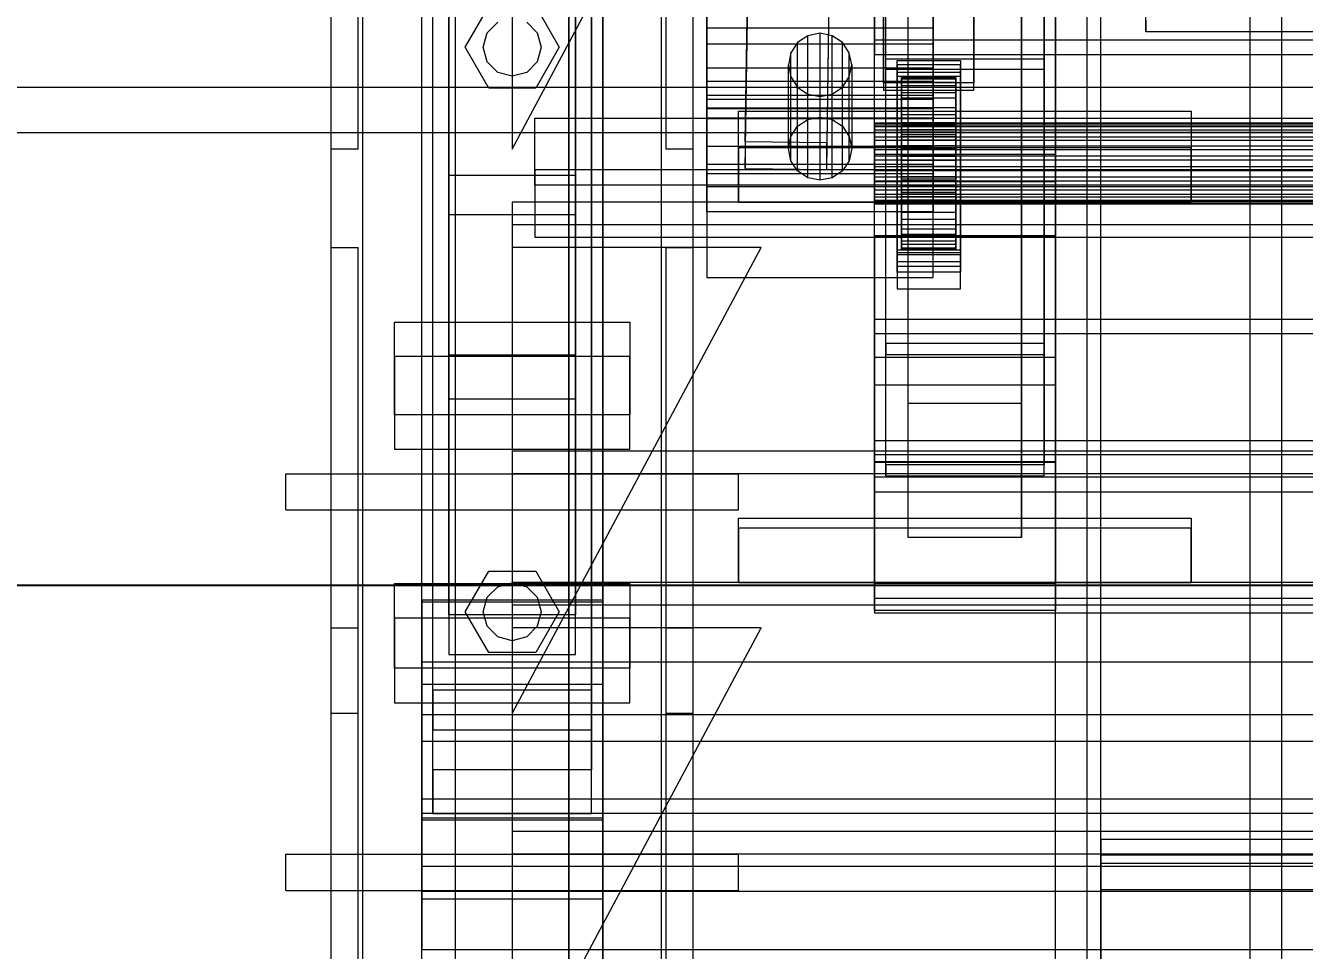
# Model space of a CAD drawing. Header units: millimetres. Extents: x -1970 to 34302, y -65268 to 6837.
# Drawn here: x -537.5 to -255, y -35380.7 to -35176.4 of the extents above; entities that cross this region are included whole.
import ezdxf

# ---------------------------------------------------------------- set-up
doc = ezdxf.new("R2010")
doc.units = ezdxf.units.MM
for name, color, linetype, lineweight in [('COTAS_O', 1, 'Continuous', 0), ('COTAS_P', 1, 'Continuous', 0), ('frontal_briquetadora', 7, 'Continuous', 0), ('frontal_C01', 7, 'Continuous', 0), ('frontal_C02', 7, 'Continuous', 0), ('frontal_C05', 7, 'Continuous', 0), ('frontal_C07', 7, 'Continuous', 0), ('frontal_tolva_provisional', 7, 'Continuous', 0)]:
    doc.layers.add(name, color=color, linetype=linetype, lineweight=lineweight)
doc.dimstyles.new('R19_100', dxfattribs={"dimtxt": 250, "dimasz": 150, "dimexe": 150, "dimexo": 80, "dimgap": 100, "dimtad": 1, "dimtih": 1, "dimtoh": 1, "dimdsep": 46, "dimcen": 0.09, "dimadec": 0, "dimazin": 0, "dimtfac": 1, "dimtdec": 4, "dimtofl": 0, "dimtmove": 0, "dimatfit": 3, "dimfxl": 1, "dimtolj": 1, "dimtzin": 0, "dimarcsym": 0})

# ---------------------------------------------------------------- blocks, each defined once
blk = doc.blocks.new('*D41')
at = {"layer": 'COTAS_O', "color": 0, "lineweight": -2, "transparency": 16777216}
for p, q in [((-1480, -35920), (-1480, -35150)), ((490, -35920), (490, -35150)), ((-1330, -35300), (340, -35300))]:
    blk.add_line(p, q, dxfattribs=at)
at = {"layer": 'COTAS_O', "color": 0, "transparency": 16777216}
for points in [[(-1330, -35275), (-1330, -35325), (-1480, -35300)], [(340, -35275), (340, -35325), (490, -35300)]]:
    blk.add_solid(points, dxfattribs=at)
at = {"layer": 'Defpoints', "color": 0, "transparency": 16777216}
for p in [(490, -35300), (-1480, -36000), (490, -36000)]:
    blk.add_point(p, dxfattribs=at)
blk = doc.blocks.new('*D42')
at = {"layer": 'COTAS_P', "color": 0, "lineweight": -2, "transparency": 16777216}
for p, q in [((-724, -34900), (46, -34900)), ((-104, -35850), (-104, -35050)), ((-724, -36000), (46, -36000))]:
    blk.add_line(p, q, dxfattribs=at)
at = {"layer": 'COTAS_P', "color": 0, "transparency": 16777216}
for points in [[(-129, -35050), (-79, -35050), (-104, -34900)], [(-129, -35850), (-79, -35850), (-104, -36000)]]:
    blk.add_solid(points, dxfattribs=at)
at = {"layer": 'Defpoints', "color": 0, "transparency": 16777216}
for p in [(-804, -34900), (-104, -34900), (-804, -36000)]:
    blk.add_point(p, dxfattribs=at)
blk = doc.blocks.new('*D43')
at = {"layer": 'COTAS_P', "color": 0, "lineweight": -2, "transparency": 16777216}
for p, q in [((-804, -35920), (-804, -35150)), ((804, -35920), (804, -35150)), ((-654, -35300), (654, -35300))]:
    blk.add_line(p, q, dxfattribs=at)
at = {"layer": 'COTAS_P', "color": 0, "transparency": 16777216}
for points in [[(-654, -35275), (-654, -35325), (-804, -35300)], [(654, -35275), (654, -35325), (804, -35300)]]:
    blk.add_solid(points, dxfattribs=at)
at = {"layer": 'Defpoints', "color": 0, "transparency": 16777216}
for p in [(804, -35300), (-804, -36000), (804, -36000)]:
    blk.add_point(p, dxfattribs=at)

msp = doc.modelspace()

# ---------------------------------------------------------------- linework, layer by layer
at = {"layer": 'frontal_briquetadora'}
for p, q in [((-1330, -35190), (490, -35190)), ((-1330, -35200), (490, -35200))]:
    msp.add_line(p, q, dxfattribs=at)
at = {"layer": 'frontal_C01'}
for p, q in [((-470, -35975), (-470, -34088.498)), ((-463, -35975), (-463, -34088.498)), ((-397, -35975), (-397, -34088.498)), ((-390, -35975), (-390, -34088.498)), ((-470, -35975), (-470, -34888.934)), ((-463, -35975), (-463, -34888.934)), ((-397, -35975), (-397, -34888.934)), ((-390, -35975), (-390, -34888.934)), ((-450, -35321.929), (-450, -34937.719)), ((-410, -34937.719), (-410, -35321.929)), ((-450, -35369.297), (-450, -34985.087)), ((-410, -35369.297), (-410, -34985.087)), ((-450, -35436.141), (-450, -35051.931)), ((-410, -35051.931), (-410, -35436.141)), ((-442.5, -35717.137), (-442.5, -35058.194)), ((-417.5, -35058.194), (-417.5, -35717.137)), ((-447.5, -35340.81), (-447.5, -35066.076)), ((-412.5, -35066.076), (-412.5, -35340.81)), ((-447.5, -35350.415), (-447.5, -35075.681)), ((-412.5, -35350.415), (-412.5, -35075.681)), ((-442.5, -35742.506), (-442.5, -35083.563)), ((-417.5, -35742.506), (-417.5, -35083.563)), ((-450, -35474.035), (-450, -35089.826)), ((-410, -35474.035), (-410, -35089.826)), ((-444, -35249.198), (-444, -35152.982)), ((-416, -35152.982), (-416, -35249.198)), ((-444, -35162.588), (-444, -35258.804)), ((-416, -35258.804), (-416, -35162.588)), ((-456, -35262.352), (-456, -35241.861)), ((-456, -35241.861), (-404, -35241.861)), ((-456, -35249.439), (-456, -35241.861)), ((-404, -35241.861), (-404, -35262.352)), ((-404, -35241.861), (-404, -35249.439)), ((-404, -35249.439), (-456, -35249.439)), ((-456, -35249.439), (-456, -35269.931)), ((-416, -35249.198), (-444, -35249.198)), ((-444, -35249.198), (-444, -35258.804)), ((-416, -35258.804), (-416, -35249.198)), ((-404, -35269.931), (-404, -35249.439)), ((-444, -35258.804), (-416, -35258.804)), ((-404, -35262.352), (-456, -35262.352)), ((-456, -35262.352), (-456, -35269.931)), ((-404, -35269.931), (-404, -35262.352)), ((-456, -35269.931), (-404, -35269.931)), ((-410, -35321.929), (-450, -35321.929)), ((-450, -35321.929), (-450, -35369.297)), ((-450, -35706.138), (-450, -35321.929)), ((-410, -35369.297), (-410, -35321.929)), ((-410, -35321.929), (-410, -35706.138)), ((-450, -35347.279), (-450, -35334.472)), ((-450, -35334.472), (450, -35334.472)), ((-450, -35367.63), (-450, -35334.472)), ((-412.5, -35340.81), (-447.5, -35340.81)), ((-447.5, -35340.81), (-447.5, -35350.415)), ((-412.5, -35350.415), (-412.5, -35340.81)), ((450, -35347.279), (-450, -35347.279)), ((-450, -35347.279), (-450, -35380.437)), ((-447.5, -35350.415), (-412.5, -35350.415)), ((-300, -35381.955), (-300, -35356.057)), ((-300, -35356.057), (-300, -35359.591)), ((-300, -35356.057), (300, -35356.057)), ((-300, -35359.591), (-300, -35385.017)), ((300, -35359.591), (-300, -35359.591)), ((-300, -35367.204), (-300, -35361.443)), ((-300, -35361.443), (-300, -35386.623)), ((300, -35361.443), (-300, -35361.443)), ((450, -35367.63), (-450, -35367.63)), ((-450, -35367.63), (-450, -35380.437)), ((-300, -35391.614), (-300, -35367.204)), ((-300, -35367.204), (300, -35367.204)), ((-450, -35369.297), (-410, -35369.297)), ((-450, -35753.506), (-450, -35369.297)), ((-410, -35753.506), (-410, -35369.297)), ((-450, -35380.437), (450, -35380.437))]:
    msp.add_line(p, q, dxfattribs=at)
at = {"layer": 'frontal_C02'}
for p, q in [((-470, -35975), (-470, -33576.746)), ((-463, -35975), (-463, -33576.746)), ((-397, -35975), (-397, -33576.746)), ((-390, -35975), (-390, -33576.746)), ((-470, -35975), (-470, -34072.136)), ((-463, -35975), (-463, -34072.136)), ((-397, -35975), (-397, -34072.136)), ((-390, -35975), (-390, -34072.136)), ((-470, -35975), (-470, -34861.253)), ((-463, -35975), (-463, -34861.253)), ((-397, -35975), (-397, -34861.253)), ((-390, -35975), (-390, -34861.253)), ((-450, -35303.643), (-450, -34952.924)), ((-410, -34952.924), (-410, -35303.643)), ((-450, -35351.46), (-450, -35000.741)), ((-410, -35351.46), (-410, -35000.741)), ((-378.512, -35202.053), (-375.644, -35008.286)), ((-357.646, -35008.53), (-360.514, -35202.297)), ((-378.512, -35207.899), (-375.644, -35014.132)), ((-360.514, -35208.143), (-357.646, -35014.376)), ((-450, -35477.439), (-450, -35126.72)), ((-410, -35126.72), (-410, -35477.439)), ((-442.5, -35601.333), (-442.5, -35132.029)), ((-417.5, -35132.029), (-417.5, -35601.333)), ((-447.5, -35323.167), (-447.5, -35141.463)), ((-412.5, -35141.463), (-412.5, -35323.167)), ((-447.5, -35331.935), (-447.5, -35150.231)), ((-412.5, -35331.935), (-412.5, -35150.231)), ((-442.5, -35628.97), (-442.5, -35159.666)), ((-417.5, -35628.97), (-417.5, -35159.666)), ((-450, -35515.692), (-450, -35164.974)), ((-410, -35515.692), (-410, -35164.974)), ((-425, -35211.633), (-425, -35196.786)), ((-425, -35196.786), (425, -35196.786)), ((-425, -35208.262), (-425, -35196.786)), ((-360.514, -35202.297), (-378.512, -35202.053)), ((-378.512, -35202.053), (-378.512, -35207.899)), ((-360.514, -35208.143), (-360.514, -35202.297)), ((-378.512, -35207.899), (-360.514, -35208.143)), ((-444, -35218.157), (-444, -35209.389)), ((-444, -35209.389), (-416, -35209.389)), ((-444, -35306.517), (-444, -35209.389)), ((425, -35208.262), (-425, -35208.262)), ((-425, -35208.262), (-425, -35223.11)), ((-416, -35209.389), (-416, -35218.157)), ((-416, -35209.389), (-416, -35306.517)), ((425, -35211.633), (-425, -35211.633)), ((-425, -35211.633), (-425, -35223.11)), ((-416, -35218.157), (-444, -35218.157)), ((-444, -35218.157), (-444, -35315.285)), ((-416, -35315.285), (-416, -35218.157)), ((-425, -35223.11), (425, -35223.11)), ((-456, -35318.341), (-456, -35299.636)), ((-456, -35299.636), (-404, -35299.636)), ((-456, -35307.287), (-456, -35299.636)), ((-404, -35299.636), (-404, -35318.341)), ((-404, -35299.636), (-404, -35307.287)), ((-410, -35303.277), (-450, -35303.277)), ((-450, -35303.277), (-450, -35351.825)), ((-450, -35590.878), (-450, -35303.277)), ((-450, -35351.46), (-450, -35303.643)), ((-450, -35303.643), (-410, -35303.643)), ((-410, -35351.825), (-410, -35303.277)), ((-410, -35303.277), (-410, -35590.878)), ((-410, -35303.643), (-410, -35351.46)), ((-416, -35306.517), (-444, -35306.517)), ((-444, -35306.517), (-444, -35315.285)), ((-416, -35315.285), (-416, -35306.517)), ((-404, -35307.287), (-456, -35307.287)), ((-456, -35307.287), (-456, -35325.992)), ((-404, -35325.992), (-404, -35307.287)), ((-444, -35315.285), (-416, -35315.285)), ((-450, -35328.615), (-450, -35316.924)), ((-450, -35316.924), (450, -35316.924)), ((-450, -35350.396), (-450, -35316.924)), ((-404, -35318.341), (-456, -35318.341)), ((-456, -35318.341), (-456, -35325.992)), ((-404, -35325.992), (-404, -35318.341)), ((-412.5, -35323.167), (-447.5, -35323.167)), ((-447.5, -35323.167), (-447.5, -35331.935)), ((-412.5, -35331.935), (-412.5, -35323.167)), ((-456, -35325.992), (-404, -35325.992)), ((450, -35328.615), (-450, -35328.615)), ((-450, -35328.615), (-450, -35362.087)), ((-447.5, -35331.935), (-412.5, -35331.935)), ((450, -35350.396), (-450, -35350.396)), ((-450, -35350.396), (-450, -35362.087)), ((-410, -35351.46), (-450, -35351.46)), ((-450, -35351.825), (-410, -35351.825)), ((-450, -35639.425), (-450, -35351.825)), ((-410, -35639.425), (-410, -35351.825)), ((-450, -35362.087), (450, -35362.087))]:
    msp.add_line(p, q, dxfattribs=at)
at = {"layer": 'frontal_C05'}
for p, q in [((-310, -35980), (-310, -35030)), ((-303, -35980), (-303, -35030)), ((-267, -35980), (-267, -35030)), ((-260, -35980), (-260, -35030))]:
    msp.add_line(p, q, dxfattribs=at)
at = {"layer": 'frontal_C07'}
for p, q in [((-342.5, -35259.776), (-342.5, -35073.516)), ((-317.5, -35073.516), (-317.5, -35259.776)), ((-347.5, -35246.609), (-347.5, -35087.128)), ((-312.5, -35087.128), (-312.5, -35246.609)), ((-347.5, -35249.023), (-347.5, -35089.542)), ((-312.5, -35249.023), (-312.5, -35089.542)), ((-470, -35203.648), (-470, -35100.648)), ((-464, -35203.648), (-464, -35100.648)), ((-430, -35203.648), (-375, -35100.648)), ((-430, -35100.648), (-430, -35203.648)), ((-396, -35203.648), (-396, -35100.648)), ((-390, -35203.648), (-390, -35100.648)), ((-342.5, -35289.414), (-342.5, -35103.154)), ((-317.5, -35289.414), (-317.5, -35103.154)), ((-350, -35204.822), (-350, -35108.27)), ((-310, -35204.822), (-310, -35108.27)), ((-350, -35222.897), (-350, -35126.345)), ((-310, -35126.345), (-310, -35222.897)), ((-350, -35179.558), (-350, -35144.671)), ((-350, -35147.89), (-350, -35182.776)), ((-348, -35189.033), (-348, -35151.754)), ((-348, -35153.363), (-348, -35190.642)), ((-328, -35151.754), (-328, -35189.033)), ((-328, -35190.642), (-328, -35153.363)), ((-470, -35975), (-470, -35158.648)), ((-463, -35975), (-463, -35158.648)), ((-397, -35975), (-397, -35158.648)), ((-390, -35975), (-390, -35158.648)), ((-387, -35180.452), (-387, -35164.434)), ((-350, -35204.822), (-350, -35164.951)), ((-337, -35164.434), (-337, -35180.452)), ((-310, -35164.951), (-310, -35204.822)), ((-350, -35210.856), (-350, -35170.986)), ((-310, -35170.986), (-310, -35210.856)), ((-440.4, -35181.148), (-435.2, -35172.141)), ((-424.8, -35172.141), (-419.6, -35181.148)), ((-387, -35171.422), (-387, -35185.8)), ((-337, -35185.8), (-337, -35171.422)), ((-435.543, -35177.948), (-433.2, -35175.605)), ((-426.8, -35175.605), (-424.457, -35177.948)), ((-387, -35196.955), (-387, -35176.841)), ((-387, -35176.841), (-337, -35176.841)), ((-387, -35191.792), (-387, -35176.841)), ((-350, -35272.735), (-350, -35176.183)), ((-337, -35176.841), (-337, -35196.955)), ((-337, -35176.841), (-337, -35191.792)), ((-310, -35272.735), (-310, -35176.183)), ((-436.4, -35181.148), (-435.543, -35177.948)), ((-424.457, -35177.948), (-423.6, -35181.148)), ((-364.679, -35178.597), (-366.95, -35180.109)), ((-362, -35178.065), (-364.679, -35178.597)), ((-364.679, -35197.102), (-364.679, -35178.597)), ((-359.321, -35178.597), (-362, -35178.065)), ((-362, -35196.571), (-362, -35178.065)), ((-357.05, -35180.109), (-359.321, -35178.597)), ((-359.321, -35197.102), (-359.321, -35178.597)), ((350, -35179.558), (-350, -35179.558)), ((-350, -35179.558), (-350, -35182.776)), ((-435.2, -35190.155), (-440.4, -35181.148)), ((-435.543, -35184.348), (-436.4, -35181.148)), ((-419.6, -35181.148), (-424.8, -35190.155)), ((-423.6, -35181.148), (-424.457, -35184.348)), ((-387, -35191.834), (-387, -35180.452)), ((-337, -35180.452), (-387, -35180.452)), ((-368.467, -35182.373), (-369, -35185.043)), ((-366.95, -35180.109), (-368.467, -35182.373)), ((-368.467, -35200.878), (-368.467, -35182.373)), ((-366.95, -35198.615), (-366.95, -35180.109)), ((-355.533, -35182.373), (-357.05, -35180.109)), ((-357.05, -35198.615), (-357.05, -35180.109)), ((-355, -35185.043), (-355.533, -35182.373)), ((-355.533, -35200.878), (-355.533, -35182.373)), ((-337, -35180.452), (-337, -35191.834)), ((-433.2, -35186.69), (-435.543, -35184.348)), ((-424.457, -35184.348), (-426.8, -35186.69)), ((-369, -35185.043), (-368.467, -35187.713)), ((-369, -35203.548), (-369, -35185.043)), ((-355.533, -35187.713), (-355, -35185.043)), ((-355, -35185.043), (-355, -35203.548)), ((-350, -35182.776), (350, -35182.776)), ((-347.5, -35186.093), (-347.5, -35183.68)), ((-347.5, -35183.68), (-312.5, -35183.68)), ((-347.5, -35273.388), (-347.5, -35183.68)), ((-345, -35185.046), (-345, -35184.08)), ((-345, -35184.08), (-331, -35184.08)), ((-345, -35225.944), (-345, -35184.08)), ((-331, -35185.046), (-345, -35185.046)), ((-345, -35185.046), (-345, -35226.91)), ((-331, -35184.08), (-331, -35185.046)), ((-331, -35184.08), (-331, -35225.944)), ((-331, -35226.91), (-331, -35185.046)), ((-312.5, -35183.68), (-312.5, -35186.093)), ((-312.5, -35183.68), (-312.5, -35273.388)), ((-430, -35187.548), (-433.2, -35186.69)), ((-426.8, -35186.69), (-430, -35187.548)), ((-387, -35185.8), (-387, -35194.729)), ((-337, -35185.8), (-387, -35185.8)), ((-368.467, -35187.713), (-366.95, -35189.976)), ((-368.467, -35206.219), (-368.467, -35187.713)), ((-357.05, -35189.976), (-355.533, -35187.713)), ((-355.533, -35206.219), (-355.533, -35187.713)), ((-312.5, -35186.093), (-347.5, -35186.093)), ((-347.5, -35275.802), (-347.5, -35186.093)), ((-345, -35187.621), (-345, -35186.655)), ((-345, -35186.655), (-331, -35186.655)), ((-345, -35228.519), (-345, -35186.655)), ((-331, -35187.621), (-345, -35187.621)), ((-345, -35187.621), (-345, -35229.484)), ((-344, -35197.812), (-344, -35187.844)), ((-344, -35187.844), (-344, -35188.094)), ((-344, -35187.844), (-332, -35187.844)), ((-344, -35188.885), (-344, -35187.844)), ((-344, -35197.93), (-344, -35188.094)), ((-344, -35188.094), (-344, -35189.617)), ((-344, -35188.094), (-332, -35188.094)), ((-337, -35194.729), (-337, -35185.8)), ((-332, -35188.094), (-332, -35187.844)), ((-332, -35187.844), (-332, -35197.812)), ((-332, -35187.844), (-332, -35188.885)), ((-332, -35189.617), (-332, -35188.094)), ((-332, -35188.094), (-332, -35197.93)), ((-331, -35186.655), (-331, -35187.621)), ((-331, -35186.655), (-331, -35228.519)), ((-331, -35229.484), (-331, -35187.621)), ((-312.5, -35275.802), (-312.5, -35186.093)), ((-424.8, -35190.155), (-435.2, -35190.155)), ((-387, -35203.092), (-387, -35188.609)), ((-387, -35188.609), (-337, -35188.609)), ((-387, -35194.59), (-387, -35188.609)), ((-366.95, -35189.976), (-364.679, -35191.489)), ((-366.95, -35208.482), (-366.95, -35189.976)), ((-359.321, -35191.489), (-357.05, -35189.976)), ((-357.05, -35208.482), (-357.05, -35189.976)), ((-328, -35189.033), (-348, -35189.033)), ((-348, -35189.033), (-348, -35190.642)), ((-348, -35190.642), (-328, -35190.642)), ((-344, -35198.305), (-344, -35188.885)), ((-344, -35188.885), (-332, -35188.885)), ((-344, -35191.146), (-344, -35188.885)), ((-344, -35198.651), (-344, -35189.617)), ((-344, -35189.617), (-344, -35192.31)), ((-344, -35189.617), (-332, -35189.617)), ((-337, -35188.609), (-337, -35203.092)), ((-337, -35188.609), (-337, -35194.59)), ((-332, -35188.885), (-332, -35198.305)), ((-332, -35188.885), (-332, -35191.146)), ((-332, -35192.31), (-332, -35189.617)), ((-332, -35189.617), (-332, -35198.651)), ((-328, -35190.642), (-328, -35189.033)), ((-337, -35191.792), (-387, -35191.792)), ((-387, -35191.792), (-387, -35211.907)), ((-387, -35196.848), (-387, -35191.834)), ((-337, -35191.834), (-387, -35191.834)), ((-387, -35207.079), (-387, -35192.597)), ((-387, -35192.597), (-337, -35192.597)), ((-387, -35217.515), (-387, -35192.597)), ((-364.679, -35191.489), (-362, -35192.02)), ((-364.679, -35209.995), (-364.679, -35191.489)), ((-362, -35192.02), (-359.321, -35191.489)), ((-362, -35210.526), (-362, -35192.02)), ((-359.321, -35209.995), (-359.321, -35191.489)), ((-344, -35199.376), (-344, -35191.146)), ((-344, -35191.146), (-332, -35191.146)), ((-344, -35194.472), (-344, -35191.146)), ((-344, -35199.927), (-344, -35192.31)), ((-344, -35192.31), (-344, -35195.989)), ((-344, -35192.31), (-332, -35192.31)), ((-337, -35211.907), (-337, -35191.792)), ((-337, -35191.834), (-337, -35196.848)), ((-337, -35192.597), (-337, -35207.079)), ((-337, -35192.597), (-337, -35217.515)), ((-332, -35191.146), (-332, -35199.376)), ((-332, -35191.146), (-332, -35194.472)), ((-332, -35195.989), (-332, -35192.31)), ((-332, -35192.31), (-332, -35199.927)), ((-337, -35194.59), (-387, -35194.59)), ((-387, -35194.59), (-387, -35209.073)), ((-387, -35194.729), (-387, -35196.848)), ((-337, -35194.729), (-387, -35194.729)), ((-380, -35203.361), (-380, -35195.288)), ((-380, -35195.288), (-280, -35195.288)), ((-380, -35215.361), (-380, -35195.288)), ((-364.679, -35197.102), (-362, -35196.571)), ((-362, -35196.571), (-359.321, -35197.102)), ((-344, -35200.951), (-344, -35194.472)), ((-344, -35194.472), (-332, -35194.472)), ((-344, -35198.637), (-344, -35194.472)), ((-344, -35201.67), (-344, -35195.989)), ((-344, -35195.989), (-344, -35200.404)), ((-344, -35195.989), (-332, -35195.989)), ((-337, -35209.073), (-337, -35194.59)), ((-337, -35196.848), (-337, -35194.729)), ((-332, -35194.472), (-332, -35200.951)), ((-332, -35194.472), (-332, -35198.637)), ((-332, -35200.404), (-332, -35195.989)), ((-332, -35195.989), (-332, -35201.67)), ((-280, -35195.288), (-280, -35203.361)), ((-280, -35195.288), (-280, -35215.361)), ((-337, -35196.848), (-387, -35196.848)), ((-337, -35196.955), (-387, -35196.955)), ((-387, -35196.955), (-387, -35211.907)), ((-368.467, -35200.878), (-366.95, -35198.615)), ((-366.95, -35198.615), (-364.679, -35197.102)), ((-359.321, -35197.102), (-357.05, -35198.615)), ((-357.05, -35198.615), (-355.533, -35200.878)), ((-350, -35198.305), (-350, -35197.812)), ((-350, -35197.812), (-350, -35197.93)), ((-350, -35197.812), (350, -35197.812)), ((-350, -35197.93), (-350, -35198.651)), ((-350, -35197.93), (350, -35197.93)), ((-350, -35199.376), (-350, -35198.305)), ((-350, -35198.305), (350, -35198.305)), ((-350, -35198.651), (-350, -35199.927)), ((-350, -35198.651), (350, -35198.651)), ((-350, -35200.951), (-350, -35199.376)), ((-350, -35199.376), (350, -35199.376)), ((-344, -35197.93), (-344, -35197.812)), ((-332, -35197.812), (-344, -35197.812)), ((-344, -35197.812), (-344, -35198.305)), ((-344, -35198.651), (-344, -35197.93)), ((-332, -35197.93), (-344, -35197.93)), ((-332, -35198.305), (-344, -35198.305)), ((-344, -35198.305), (-344, -35199.376)), ((-344, -35202.924), (-344, -35198.637)), ((-344, -35198.637), (-332, -35198.637)), ((-344, -35203.357), (-344, -35198.637)), ((-344, -35199.927), (-344, -35198.651)), ((-332, -35198.651), (-344, -35198.651)), ((-332, -35199.376), (-344, -35199.376)), ((-344, -35199.376), (-344, -35200.951)), ((-337, -35211.907), (-337, -35196.955)), ((-332, -35197.812), (-332, -35197.93)), ((-332, -35198.305), (-332, -35197.812)), ((-332, -35197.93), (-332, -35198.651)), ((-332, -35199.376), (-332, -35198.305)), ((-332, -35198.637), (-332, -35202.924)), ((-332, -35198.637), (-332, -35203.357)), ((-332, -35198.651), (-332, -35199.927)), ((-332, -35200.951), (-332, -35199.376)), ((-369, -35203.548), (-368.467, -35200.878)), ((-355.533, -35200.878), (-355, -35203.548)), ((-350, -35199.927), (-350, -35201.67)), ((-350, -35199.927), (350, -35199.927)), ((-350, -35202.924), (-350, -35200.951)), ((-350, -35200.951), (350, -35200.951)), ((-350, -35201.67), (-350, -35203.761)), ((-350, -35201.67), (350, -35201.67)), ((-344, -35201.67), (-344, -35199.927)), ((-332, -35199.927), (-344, -35199.927)), ((-344, -35203.761), (-344, -35200.404)), ((-344, -35200.404), (-344, -35205.254)), ((-344, -35200.404), (-332, -35200.404)), ((-332, -35200.951), (-344, -35200.951)), ((-344, -35200.951), (-344, -35202.924)), ((-344, -35203.761), (-344, -35201.67)), ((-332, -35201.67), (-344, -35201.67)), ((-332, -35199.927), (-332, -35201.67)), ((-332, -35205.254), (-332, -35200.404)), ((-332, -35200.404), (-332, -35203.761)), ((-332, -35202.924), (-332, -35200.951)), ((-332, -35201.67), (-332, -35203.761)), ((-464, -35203.648), (-470, -35203.648)), ((-390, -35203.648), (-396, -35203.648)), ((-337, -35203.092), (-387, -35203.092)), ((-387, -35203.092), (-387, -35209.073)), ((-280, -35203.361), (-380, -35203.361)), ((-380, -35203.361), (-380, -35215.361)), ((-368.467, -35206.219), (-369, -35203.548)), ((-355, -35203.548), (-355.533, -35206.219)), ((-350, -35205.16), (-350, -35202.924)), ((-350, -35202.924), (350, -35202.924)), ((-350, -35203.761), (-350, -35206.058)), ((-350, -35203.761), (350, -35203.761)), ((-310, -35204.822), (-350, -35204.822)), ((-350, -35210.856), (-350, -35204.822)), ((-332, -35202.924), (-344, -35202.924)), ((-344, -35202.924), (-344, -35205.16)), ((-344, -35205.16), (-344, -35203.357)), ((-344, -35203.357), (-332, -35203.357)), ((-344, -35208.311), (-344, -35203.357)), ((-344, -35206.058), (-344, -35203.761)), ((-332, -35203.761), (-344, -35203.761)), ((-337, -35209.073), (-337, -35203.092)), ((-332, -35205.16), (-332, -35202.924)), ((-332, -35203.357), (-332, -35205.16)), ((-332, -35203.357), (-332, -35208.311)), ((-332, -35203.761), (-332, -35206.058)), ((-310, -35210.856), (-310, -35204.822)), ((-280, -35215.361), (-280, -35203.361)), ((-337, -35207.079), (-387, -35207.079)), ((-387, -35207.079), (-387, -35231.998)), ((-366.95, -35208.482), (-368.467, -35206.219)), ((-355.533, -35206.219), (-357.05, -35208.482)), ((-350, -35207.507), (-350, -35205.16)), ((-350, -35205.16), (350, -35205.16)), ((-350, -35206.058), (-350, -35208.405)), ((350, -35206.058), (-350, -35206.058)), ((-350, -35209.804), (-350, -35207.507)), ((-350, -35207.507), (350, -35207.507)), ((-332, -35205.16), (-344, -35205.16)), ((-344, -35205.16), (-344, -35207.507)), ((-344, -35205.254), (-344, -35206.058)), ((-332, -35205.254), (-344, -35205.254)), ((-344, -35205.254), (-344, -35210.207)), ((-344, -35206.058), (-332, -35206.058)), ((-344, -35208.405), (-344, -35206.058)), ((-344, -35207.507), (-344, -35208.311)), ((-332, -35207.507), (-344, -35207.507)), ((-344, -35207.507), (-344, -35209.804)), ((-337, -35231.998), (-337, -35207.079)), ((-332, -35207.507), (-332, -35205.16)), ((-332, -35206.058), (-332, -35205.254)), ((-332, -35210.207), (-332, -35205.254)), ((-332, -35206.058), (-332, -35208.405)), ((-332, -35208.311), (-332, -35207.507)), ((-332, -35209.804), (-332, -35207.507)), ((-387, -35209.073), (-337, -35209.073)), ((-364.679, -35209.995), (-366.95, -35208.482)), ((-362, -35210.526), (-364.679, -35209.995)), ((-359.321, -35209.995), (-362, -35210.526)), ((-357.05, -35208.482), (-359.321, -35209.995)), ((-350, -35208.405), (-350, -35210.641)), ((-350, -35208.405), (350, -35208.405)), ((-350, -35211.895), (-350, -35209.804)), ((-350, -35209.804), (350, -35209.804)), ((-350, -35210.641), (-350, -35212.614)), ((-350, -35210.641), (350, -35210.641)), ((-344, -35208.311), (-332, -35208.311)), ((-344, -35213.161), (-344, -35208.311)), ((-344, -35210.641), (-344, -35208.405)), ((-344, -35208.405), (-344, -35210.207)), ((-332, -35208.405), (-344, -35208.405)), ((-344, -35209.804), (-344, -35213.161)), ((-332, -35209.804), (-344, -35209.804)), ((-344, -35209.804), (-344, -35211.895)), ((-344, -35210.207), (-344, -35214.928)), ((-344, -35210.207), (-332, -35210.207)), ((-344, -35212.614), (-344, -35210.641)), ((-344, -35210.641), (-344, -35214.928)), ((-332, -35210.641), (-344, -35210.641)), ((-332, -35208.311), (-332, -35213.161)), ((-332, -35210.207), (-332, -35208.405)), ((-332, -35208.405), (-332, -35210.641)), ((-332, -35213.161), (-332, -35209.804)), ((-332, -35211.895), (-332, -35209.804)), ((-332, -35214.928), (-332, -35210.207)), ((-332, -35214.928), (-332, -35210.641)), ((-332, -35210.641), (-332, -35212.614)), ((-387, -35211.907), (-337, -35211.907)), ((-310, -35210.856), (-350, -35210.856)), ((-350, -35213.638), (-350, -35211.895)), ((-350, -35211.895), (350, -35211.895)), ((-350, -35212.614), (-350, -35214.189)), ((-350, -35212.614), (350, -35212.614)), ((-344, -35211.895), (-344, -35217.576)), ((-332, -35211.895), (-344, -35211.895)), ((-344, -35211.895), (-344, -35213.638)), ((-344, -35214.189), (-344, -35212.614)), ((-344, -35212.614), (-344, -35219.093)), ((-332, -35212.614), (-344, -35212.614)), ((-344, -35213.161), (-332, -35213.161)), ((-344, -35217.576), (-344, -35213.161)), ((-332, -35217.576), (-332, -35211.895)), ((-332, -35213.638), (-332, -35211.895)), ((-332, -35219.093), (-332, -35212.614)), ((-332, -35212.614), (-332, -35214.189)), ((-332, -35213.161), (-332, -35217.576)), ((-430, -35215.361), (-430, -35220.361)), ((430, -35215.361), (-430, -35215.361)), ((-380, -35215.361), (-280, -35215.361)), ((-350, -35214.913), (-350, -35213.638)), ((-350, -35213.638), (350, -35213.638)), ((-350, -35214.189), (-350, -35215.26)), ((-350, -35214.189), (350, -35214.189)), ((-350, -35215.635), (-350, -35214.913)), ((-350, -35214.913), (350, -35214.913)), ((-350, -35215.26), (-350, -35215.753)), ((-350, -35215.26), (350, -35215.26)), ((-350, -35215.753), (-350, -35215.635)), ((-350, -35215.635), (350, -35215.635)), ((-350, -35215.753), (350, -35215.753)), ((-344, -35213.638), (-344, -35221.255)), ((-332, -35213.638), (-344, -35213.638)), ((-344, -35213.638), (-344, -35214.913)), ((-344, -35215.26), (-344, -35214.189)), ((-344, -35214.189), (-344, -35222.419)), ((-332, -35214.189), (-344, -35214.189)), ((-344, -35214.913), (-344, -35223.948)), ((-332, -35214.913), (-344, -35214.913)), ((-344, -35214.913), (-344, -35215.635)), ((-344, -35214.928), (-344, -35219.093)), ((-344, -35214.928), (-332, -35214.928)), ((-344, -35215.753), (-344, -35215.26)), ((-344, -35215.26), (-344, -35224.68)), ((-332, -35215.26), (-344, -35215.26)), ((-344, -35215.635), (-344, -35225.471)), ((-332, -35215.635), (-344, -35215.635)), ((-344, -35215.635), (-344, -35215.753)), ((-344, -35215.753), (-344, -35225.721)), ((-332, -35215.753), (-344, -35215.753)), ((-332, -35221.255), (-332, -35213.638)), ((-332, -35214.913), (-332, -35213.638)), ((-332, -35222.419), (-332, -35214.189)), ((-332, -35214.189), (-332, -35215.26)), ((-332, -35223.948), (-332, -35214.913)), ((-332, -35215.635), (-332, -35214.913)), ((-332, -35219.093), (-332, -35214.928)), ((-332, -35224.68), (-332, -35215.26)), ((-332, -35215.26), (-332, -35215.753)), ((-332, -35225.471), (-332, -35215.635)), ((-332, -35215.753), (-332, -35215.635)), ((-332, -35225.721), (-332, -35215.753)), ((-337, -35217.515), (-387, -35217.515)), ((-387, -35217.515), (-387, -35231.998)), ((-344, -35217.576), (-332, -35217.576)), ((-344, -35221.255), (-344, -35217.576)), ((-344, -35219.093), (-344, -35222.419)), ((-344, -35219.093), (-332, -35219.093)), ((-337, -35231.998), (-337, -35217.515)), ((-332, -35217.576), (-332, -35221.255)), ((-332, -35222.419), (-332, -35219.093)), ((430, -35220.361), (-430, -35220.361)), ((-430, -35220.361), (-430, -35270.361)), ((-344, -35221.255), (-332, -35221.255)), ((-344, -35223.948), (-344, -35221.255)), ((-332, -35221.255), (-332, -35223.948)), ((-310, -35222.822), (-350, -35222.822)), ((-350, -35222.822), (-350, -35272.81)), ((-350, -35249.601), (-350, -35222.822)), ((-350, -35272.735), (-350, -35222.897)), ((-350, -35222.897), (-310, -35222.897)), ((-345, -35226.575), (-345, -35222.873)), ((-345, -35222.873), (-331, -35222.873)), ((-345, -35230.848), (-345, -35222.873)), ((-344, -35222.419), (-344, -35224.68)), ((-344, -35222.419), (-332, -35222.419)), ((-344, -35223.948), (-332, -35223.948)), ((-344, -35225.471), (-344, -35223.948)), ((-344, -35224.68), (-344, -35225.721)), ((-344, -35224.68), (-332, -35224.68)), ((-332, -35224.68), (-332, -35222.419)), ((-332, -35223.948), (-332, -35225.471)), ((-332, -35225.721), (-332, -35224.68)), ((-331, -35222.873), (-331, -35226.575)), ((-331, -35222.873), (-331, -35230.848)), ((-310, -35272.81), (-310, -35222.822)), ((-310, -35222.822), (-310, -35249.601)), ((-310, -35222.897), (-310, -35272.735)), ((-470, -35328.361), (-470, -35225.361)), ((-470, -35225.361), (-464, -35225.361)), ((-464, -35328.361), (-464, -35225.361)), ((-430, -35328.361), (-375, -35225.361)), ((-375, -35225.361), (-430, -35225.361)), ((-430, -35225.361), (-430, -35328.361)), ((-396, -35328.361), (-396, -35225.361)), ((-396, -35225.361), (-390, -35225.361)), ((-390, -35328.361), (-390, -35225.361)), ((-331, -35225.944), (-345, -35225.944)), ((-345, -35225.944), (-345, -35226.91)), ((-331, -35226.575), (-345, -35226.575)), ((-345, -35226.575), (-345, -35234.549)), ((-345, -35226.91), (-331, -35226.91)), ((-344, -35225.471), (-332, -35225.471)), ((-344, -35225.721), (-344, -35225.471)), ((-344, -35225.721), (-332, -35225.721)), ((-332, -35225.471), (-332, -35225.721)), ((-331, -35226.91), (-331, -35225.944)), ((-331, -35234.549), (-331, -35226.575)), ((-331, -35228.519), (-345, -35228.519)), ((-345, -35228.519), (-345, -35229.484)), ((-345, -35229.484), (-331, -35229.484)), ((-331, -35229.484), (-331, -35228.519)), ((-387, -35231.998), (-337, -35231.998)), ((-331, -35230.848), (-345, -35230.848)), ((-345, -35230.848), (-345, -35234.549)), ((-331, -35234.549), (-331, -35230.848)), ((-345, -35234.549), (-331, -35234.549)), ((-350, -35244.441), (-350, -35241.223)), ((-350, -35241.223), (350, -35241.223)), ((-350, -35276.11), (-350, -35241.223)), ((350, -35244.441), (-350, -35244.441)), ((-350, -35244.441), (-350, -35279.328)), ((-312.5, -35246.609), (-347.5, -35246.609)), ((-347.5, -35246.609), (-347.5, -35249.023)), ((-312.5, -35249.023), (-312.5, -35246.609)), ((-350, -35299.589), (-350, -35249.601)), ((-350, -35249.601), (-310, -35249.601)), ((-310, -35249.676), (-350, -35249.676)), ((-350, -35249.676), (-350, -35299.514)), ((-350, -35255.71), (-350, -35249.676)), ((-347.5, -35249.023), (-312.5, -35249.023)), ((-310, -35249.601), (-310, -35299.589)), ((-310, -35299.514), (-310, -35249.676)), ((-310, -35249.676), (-310, -35255.71)), ((-350, -35305.548), (-350, -35255.71)), ((-350, -35255.71), (-310, -35255.71)), ((-310, -35255.71), (-310, -35305.548)), ((-342.5, -35289.414), (-342.5, -35259.776)), ((-342.5, -35259.776), (-317.5, -35259.776)), ((-317.5, -35259.776), (-317.5, -35289.414)), ((-350, -35271.22), (-350, -35268.002)), ((-350, -35268.002), (350, -35268.002)), ((-350, -35302.888), (-350, -35268.002)), ((-430, -35270.361), (-430, -35275.361)), ((430, -35270.361), (-430, -35270.361)), ((350, -35271.22), (-350, -35271.22)), ((-350, -35271.22), (-350, -35306.107)), ((-310, -35272.735), (-350, -35272.735)), ((-350, -35272.81), (-310, -35272.81)), ((-350, -35299.589), (-350, -35272.81)), ((-310, -35299.589), (-310, -35272.81)), ((-480, -35275.361), (-380, -35275.361)), ((-480, -35283.361), (-480, -35275.361)), ((430, -35275.361), (-430, -35275.361)), ((-380, -35283.361), (-380, -35275.361)), ((-312.5, -35273.388), (-347.5, -35273.388)), ((-347.5, -35273.388), (-347.5, -35275.802)), ((-312.5, -35275.802), (-312.5, -35273.388)), ((350, -35276.11), (-350, -35276.11)), ((-350, -35276.11), (-350, -35279.328)), ((-347.5, -35275.802), (-312.5, -35275.802)), ((-350, -35279.328), (350, -35279.328)), ((-480, -35283.361), (-380, -35283.361)), ((-470, -35283.361), (-463, -35283.361)), ((-470, -35975), (-470, -35283.361)), ((-463, -35975), (-463, -35283.361)), ((-463, -35283.361), (-397, -35283.361)), ((-397, -35283.361), (-390, -35283.361)), ((-397, -35975), (-397, -35283.361)), ((-390, -35975), (-390, -35283.361)), ((-380, -35287.405), (-380, -35285.166)), ((-380, -35285.166), (-280, -35285.166)), ((-380, -35299.405), (-380, -35285.166)), ((-280, -35285.166), (-280, -35287.405)), ((-280, -35285.166), (-280, -35299.405)), ((-280, -35287.405), (-380, -35287.405)), ((-380, -35287.405), (-380, -35299.405)), ((-317.5, -35289.414), (-342.5, -35289.414)), ((-280, -35299.405), (-280, -35287.405)), ((-440.4, -35305.861), (-435.2, -35296.854)), ((-435.2, -35296.854), (-424.8, -35296.854)), ((-424.8, -35296.854), (-419.6, -35305.861)), ((-435.543, -35302.661), (-433.2, -35300.318)), ((-433.2, -35300.318), (-430, -35299.461)), ((-430, -35299.405), (-430, -35304.405)), ((430, -35299.405), (-430, -35299.405)), ((-430, -35299.461), (-426.8, -35300.318)), ((-426.8, -35300.318), (-424.457, -35302.661)), ((-380, -35299.405), (-280, -35299.405)), ((-350, -35299.514), (-310, -35299.514)), ((-350, -35305.548), (-350, -35299.514)), ((-310, -35299.589), (-350, -35299.589)), ((-310, -35305.548), (-310, -35299.514)), ((-436.4, -35305.861), (-435.543, -35302.661)), ((-424.457, -35302.661), (-423.6, -35305.861)), ((350, -35302.888), (-350, -35302.888)), ((-350, -35302.888), (-350, -35306.107)), ((-435.2, -35314.867), (-440.4, -35305.861)), ((-435.543, -35309.061), (-436.4, -35305.861)), ((430, -35304.405), (-430, -35304.405)), ((-430, -35304.405), (-430, -35354.405)), ((-419.6, -35305.861), (-424.8, -35314.867)), ((-423.6, -35305.861), (-424.457, -35309.061)), ((-310, -35305.548), (-350, -35305.548)), ((-350, -35306.107), (350, -35306.107)), ((-470, -35412.405), (-470, -35309.405)), ((-470, -35309.405), (-464, -35309.405)), ((-464, -35412.405), (-464, -35309.405)), ((-433.2, -35311.403), (-435.543, -35309.061)), ((-430, -35412.405), (-375, -35309.405)), ((-375, -35309.405), (-430, -35309.405)), ((-430, -35309.405), (-430, -35412.405)), ((-424.457, -35309.061), (-426.8, -35311.403)), ((-396, -35412.405), (-396, -35309.405)), ((-396, -35309.405), (-390, -35309.405)), ((-390, -35412.405), (-390, -35309.405)), ((-430, -35312.261), (-433.2, -35311.403)), ((-426.8, -35311.403), (-430, -35312.261)), ((-424.8, -35314.867), (-435.2, -35314.867)), ((-464, -35328.361), (-470, -35328.361)), ((-390, -35328.361), (-396, -35328.361)), ((-430, -35354.405), (-430, -35359.405)), ((430, -35354.405), (-430, -35354.405)), ((-480, -35359.405), (-380, -35359.405)), ((-480, -35367.405), (-480, -35359.405)), ((430, -35359.405), (-430, -35359.405)), ((-380, -35367.405), (-380, -35359.405)), ((-480, -35367.405), (-380, -35367.405)), ((-470, -35367.405), (-463, -35367.405)), ((-470, -35975), (-470, -35367.405)), ((-463, -35975), (-463, -35367.405)), ((-463, -35367.405), (-397, -35367.405)), ((-397, -35367.405), (-390, -35367.405)), ((-397, -35975), (-397, -35367.405)), ((-390, -35975), (-390, -35367.405))]:
    msp.add_line(p, q, dxfattribs=at)
at = {"layer": 'frontal_tolva_provisional'}
for p, q in [((-290, -35177.713), (-290, -34859.713)), ((-300, -35450), (-300, -34900)), ((-300, -35450), (-300, -35150)), ((-290, -35175.142), (-290, -35177.713)), ((290, -35177.713), (-290, -35177.713)), ((-800, -35200), (800, -35200))]:
    msp.add_line(p, q, dxfattribs=at)

# ---------------------------------------------------------------- dimensions: what is measured, and where the dimension line sits
at = {"layer": 'COTAS_O'}
dim = msp.add_aligned_dim(p1=(-1480, -36000), p2=(490, -36000), distance=700, text='<> O', dimstyle='R19_100', dxfattribs=at)
dim.commit()
dim.dimension.update_dxf_attribs({"geometry": '*D41', "text_midpoint": (-495, -35300)})
at = {"layer": 'COTAS_P'}
for p2, distance, picture, middle in [((-804, -34900), -700, '*D42', (-104, -35450)), ((804, -36000), 700, '*D43', (0, -35300))]:
    dim = msp.add_aligned_dim(p1=(-804, -36000), p2=p2, distance=distance, text='<> P', dimstyle='R19_100', dxfattribs=at)
    dim.commit()
    dim.dimension.update_dxf_attribs({"geometry": picture, "text_midpoint": middle})

doc.saveas('drawing.dxf')
